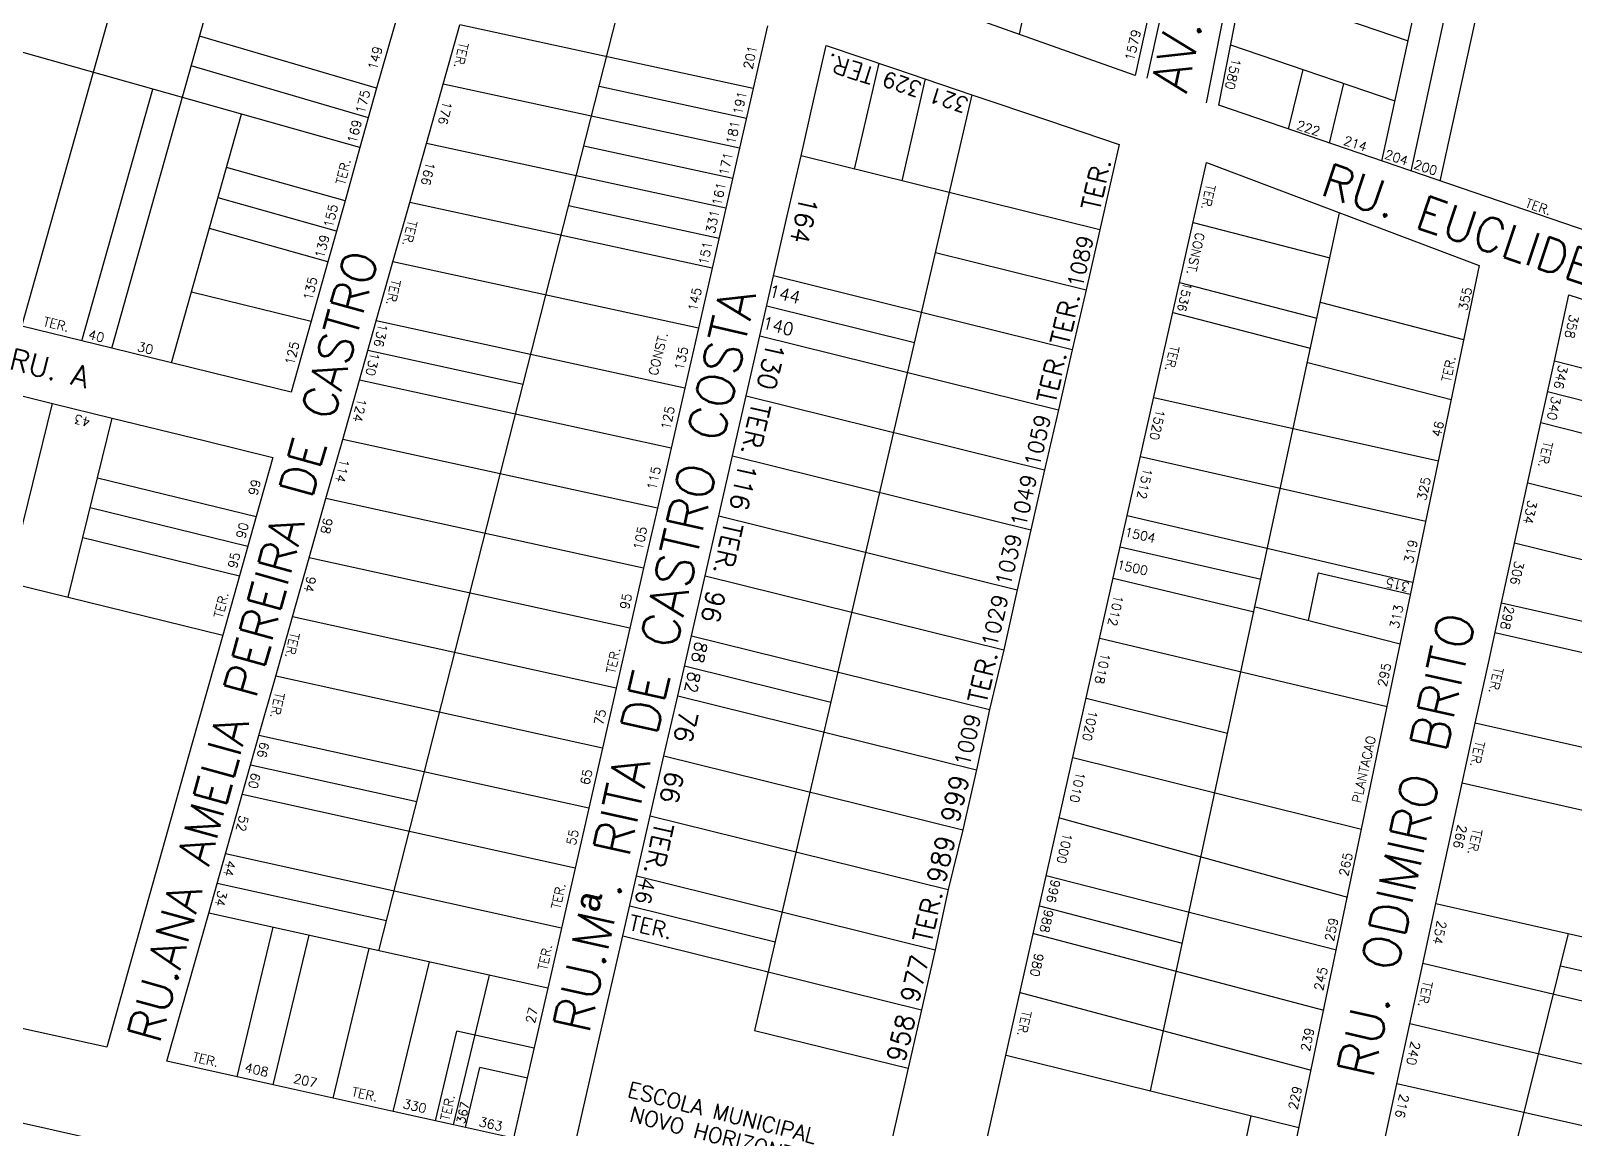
# Model space of a CAD drawing. Extents: x 714896 to 749292, y 8417558 to 8447149.
# Drawn here: x 739059.1 to 739309.8, y 8428824 to 8429002.3 of the extents above; entities that cross this region are included whole.
import ezdxf

# ---------------------------------------------------------------- set-up
doc = ezdxf.new("R2010")
doc.units = 0
doc.header["$MEASUREMENT"] = 0
for name, color, linetype in [('LOTE', 7, 'CONTINUOUS'), ('NUM-PORTA', 7, 'CONTINUOUS'), ('QUADRA', 6, 'CONTINUOUS'), ('REFERENCIA', 7, 'CONTINUOUS'), ('TEXTO', 7, 'CONTINUOUS'), ('TEXTODERUA', 3, 'CONTINUOUS')]:
    doc.layers.add(name, color=color, linetype=linetype)
doc.styles.add('ROMANS', font='ROMANS.SHX', dxfattribs={"height": 1.5})

msp = doc.modelspace()

# ---------------------------------------------------------------- linework, layer by layer
at = {"layer": 'LOTE', "color": 7}
for p, q in [((739057.61, 8428954.32), (739080.68, 8429036.28)), ((739072.19, 8428950.74), (739094.91, 8429031.48)), ((739278.57, 8428981.13, 1033.17), (739289.58, 8429031.6, 1033.17)), ((739288.06, 8428977.9, 513.94), (739299.31, 8429029.31, 513.94)), ((739221.77, 8429011.51, 523.77), (739219.62, 8429001.75, 523.77)), ((739255.92, 8429009.88, 523.62), (739282.84, 8429000.69, 523.62)), ((739283.31, 8428979.51, 1033.17), (739288.63, 8429003.95, 1033.17)), ((739115.24, 8428992.98, 522.39), (739086.46, 8429001.44)), ((739176.44, 8428992.96, 523.62), (739128.78, 8429003.27, 523.62)), ((739112.53, 8428983.36), (739053.71, 8428999.92)), ((739253.99, 8429000.04, 523.62), (739280.68, 8428990.93, 523.62)), ((739113.89, 8428988.17, 522.39), (739085.1, 8428996.63)), ((739196.81, 8428997.05, 523.62), (739192.82, 8428979.85, 464.75)), ((739174.21, 8428983.22, 523.62), (739126.06, 8428993.65, 523.62)), ((739204.39, 8428994.49, 523.62), (739200.55, 8428977.94, 466.96)), ((739067.33, 8428951.93), (739078.85, 8428992.84)), ((739175.33, 8428988.09, 523.62), (739151.37, 8428993.29, 523.62)), ((739211.97, 8428991.93, 523.62), (739176.65, 8428839.83, 2.85)), ((739081.91, 8428948.35, 522.39), (739093.29, 8428988.78, 522.39)), ((739171.99, 8428973.47, 523.62), (739123.34, 8428984.03, 523.62)), ((739173.1, 8428978.34, 523.62), (739148.9, 8428983.59, 523.62)), ((739110.1, 8428974.7), (739090.85, 8428980.11)), ((739108.7, 8428969.74), (739089.46, 8428975.16)), ((739169.76, 8428963.72, 523.62), (739120.61, 8428974.41, 523.62)), ((739170.87, 8428968.59, 523.62), (739146.43, 8428973.9, 523.62)), ((739247.9, 8428971.17), (739270.12, 8428965.42, 2.52)), ((739255.64, 8428898.16, 520.79), (739271.7, 8428972.73, 519.91)), ((739107.3, 8428964.75, 522.39), (739088.06, 8428970.17, 522.39)), ((739167.53, 8428953.97, 523.62), (739117.89, 8428964.78, 523.62)), ((739245.71, 8428961.42), (739268.02, 8428955.64, 2.53)), ((739244.61, 8428956.54), (739266.92, 8428950.76, 2.53)), ((739268.57, 8428958.2, 521.23), (739291.86, 8428952.17, 523.87)), ((739165.3, 8428944.22, 523.62), (739115.17, 8428955.16, 523.62)), ((739139.04, 8428944.84, 523.62), (739113.81, 8428950.35, 523.62)), ((739266.55, 8428948.41, 521.23), (739289.84, 8428942.38, 523.87)), ((739306.6, 8428948.66), (739330.48, 8428942.61)), ((739163.08, 8428934.47, 523.62), (739112.45, 8428945.54, 523.62)), ((739305.51, 8428943.68), (739329.25, 8428937.66)), ((739055.41, 8428912.64, 522.39), (739062.57, 8428941.77, 522.39)), ((739241.51, 8428942.72, 520.19), (739287.76, 8428932.43, 523.87)), ((739065.12, 8428910.26, 522.55), (739072.28, 8428939.39, 522.55)), ((739304.41, 8428938.65), (739352.77, 8428926.38)), ((739160.85, 8428924.72, 523.62), (739109.73, 8428935.92, 523.62)), ((739239.35, 8428933.13, 520.19), (739285.69, 8428922.65, 523.87)), ((739302.28, 8428928.88), (739325.61, 8428922.96)), ((739158.62, 8428914.97, 523.62), (739107, 8428926.29, 523.62)), ((739237.2, 8428923.53, 520.19), (739283.56, 8428912.71, 523.87)), ((739236.06, 8428918.45, 520.19), (739258.97, 8428913.22, 521.51)), ((739300.14, 8428919.11), (739348.07, 8428907.22)), ((739156.4, 8428905.22, 523.62), (739104.28, 8428916.67, 523.62)), ((739234.92, 8428913.38, 520.19), (739257.82, 8428907.91, 521.53)), ((739266.64, 8428906.48, 520.67), (739268.3, 8428914.21, 520.58)), ((739268.3, 8428914.21, 522.4), (739283.18, 8428910.75, 523.87)), ((739257.99, 8428908.68, 521.53), (739281.56, 8428902.68, 523.87)), ((739298.01, 8428909.34), (739345.93, 8428898.48)), ((739154.17, 8428895.48, 523.62), (739101.56, 8428907.05, 523.62)), ((739232.72, 8428903.59, 520.19), (739279.44, 8428892.52, 523.87)), ((739319.74, 8428899.29), (739296.95, 8428904.45)), ((739151.94, 8428885.73, 523.62), (739098.84, 8428897.43, 523.62)), ((739240.97, 8428830.04, 521.59), (739255.64, 8428898.16, 520.79)), ((739230.53, 8428893.88, 520.19), (739253.49, 8428888.19, 521.99)), ((739341.15, 8428879.06), (739293.74, 8428889.8)), ((739149.71, 8428875.98, 523.62), (739096.11, 8428887.8, 523.62)), ((739228.37, 8428884.22, 520.19), (739275.28, 8428872.59, 523.87)), ((739121.78, 8428877.03, 523.62), (739094.75, 8428882.99, 523.62)), ((739338.76, 8428869.35), (739291.6, 8428880.03)), ((739147.49, 8428866.23, 523.62), (739093.39, 8428878.18, 523.62)), ((739226.17, 8428874.42, 520.19), (739272.97, 8428861.51, 523.87)), ((739145.26, 8428856.48, 523.62), (739090.67, 8428868.56, 523.62)), ((739116.85, 8428857.65, 523.62), (739089.31, 8428863.75, 523.62)), ((739157.46, 8428865), (739206.01, 8428852.98)), ((739224.05, 8428865.01, 520.19), (739271.18, 8428852.94, 523.87)), ((739143.03, 8428846.73, 523.62), (739087.95, 8428858.94, 523.62)), ((739156.35, 8428860.12), (739180, 8428854.27)), ((739222.95, 8428860.13, 520.19), (739246.14, 8428854.02, 522)), ((739287.36, 8428860.48), (739334.01, 8428849.92)), ((739155.24, 8428855.25), (739203.78, 8428843.23)), ((739221.94, 8428855.6, 520.19), (739269.15, 8428843.17, 523.87)), ((739331.55, 8428839.81), (739285.25, 8428850.71)), ((739307.61, 8428850.35), (739332.73, 8428844.67)), ((739219.78, 8428846, 520.19), (739267.11, 8428833.42, 523.87)), ((739329.2, 8428830.09, 524.77), (739283.13, 8428840.94)), ((739140.81, 8428836.98, 523.62), (739128.29, 8428839.76, 523.62)), ((739176.65, 8428839.83, 2.85), (739201.6, 8428833.71, 523.62)), ((739217.5, 8428835.86, 520.19), (739265.08, 8428824.07, 523.86)), ((739139.73, 8428832.1, 523.62), (739132, 8428833.81, 523.62)), ((739326.9, 8428820.78), (739281.02, 8428831.16)), ((739251.24, 8428796.98), (739257.31, 8428825.99, 526.75))]:
    msp.add_line(p, q, dxfattribs=at)
for points in [[(739115.61, 8428852.81), (739155.85, 8429010.89)], [(739232.73, 8428969.97), (739184.19, 8428981.99)], [(739206.02, 8428966.28), (739230.5, 8428960.22)], [(739228.26, 8428950.47), (739179.74, 8428962.49)], [(739178.62, 8428957.62), (739202.62, 8428951.67)], [(739177.51, 8428952.74), (739226.02, 8428940.73)], [(739175.28, 8428942.99), (739223.78, 8428930.98)], [(739173.05, 8428933.24), (739221.54, 8428921.24)], [(739170.83, 8428923.5), (739219.3, 8428911.49)], [(739168.6, 8428913.75), (739217.14, 8428901.72)], [(739166.37, 8428904), (739214.82, 8428892)], [(739165.26, 8428899.12), (739189.05, 8428893.23)], [(739164.15, 8428894.25), (739212.69, 8428882.23)], [(739161.92, 8428884.5), (739210.46, 8428872.48)], [(739159.69, 8428874.75), (739208.09, 8428862.76)]]:
    msp.add_lwpolyline(points, dxfattribs=at)
for points, elevation in [([(739263.42, 8428986.32), (739265.76, 8428996.03)], 523.62), ([(739270.04, 8428984.06), (739272.38, 8428993.77)], 523.62), ([(739085.17, 8428959.9), (739104.59, 8428955.13)], 522.39), ([(739069.89, 8428929.68), (739095.65, 8428923.36)], 522.55), ([(739011.71, 8428923.38), (739090.22, 8428904.09)], 522.55), ([(739068.7, 8428924.83), (739094.29, 8428918.54)], 522.55), ([(739067.51, 8428919.98), (739092.94, 8428913.73)], 522.55), ([(739092.56, 8428832.34), (739098.41, 8428856.62)], 523.62), ([(739098.42, 8428831.04), (739104.27, 8428855.32)], 523.62), ([(739108.18, 8428828.87), (739114.03, 8428853.16)], 523.62), ([(739117.94, 8428826.7), (739123.8, 8428850.99)], 523.62), ([(739127.7, 8428824.53), (739133.56, 8428848.83)], 523.62), ([(739124.78, 8428825.18), (739128.29, 8428839.76)], 523.62), ([(739129.66, 8428824.1), (739132, 8428833.81)], 523.62)]:
    msp.add_lwpolyline(points, dxfattribs=dict(at, elevation=elevation))
at = {"layer": 'LOTE', "color": 7, "flags": 128}
msp.add_lwpolyline([(739292.06, 8428787.65), (739308.91, 8428855.61)], dxfattribs=at)
at = {"layer": 'QUADRA', "color": 6, "elevation": 513.94}
msp.add_lwpolyline([(739238.46, 8428995.05), (739136.94, 8429031.11), (739144.56, 8429058.25), (739148.91, 8429076.47), (739248.85, 8429042.03)], close=True, dxfattribs=at)
at = {"layer": 'QUADRA'}
for points, elevation in [([(739049.37, 8429046.86), (739060.3, 8429043.17), (739069.94, 8429039.91), (739080.68, 8429036.28), (739094.91, 8429031.48), (739103.63, 8429028.53), (739114.97, 8429024.7), (739123.37, 8429021.86), (739123.37, 8429021.86), (739120.66, 8429012.24), (739117.95, 8429002.61), (739115.24, 8428992.98), (739112.53, 8428983.36), (739110.1, 8428974.7), (739107.3, 8428964.75), (739104.59, 8428955.13), (739101.34, 8428943.58), (739091.8, 8428945.92), (739081.91, 8428948.35), (739072.19, 8428950.74), (739057.61, 8428954.32)], 522.39), ([(739137.47, 8428822.36), (739127.7, 8428824.53), (739117.94, 8428826.7), (739108.18, 8428828.87), (739098.42, 8428831.04), (739081.14, 8428834.88), (739084.65, 8428847.29), (739087.95, 8428858.94), (739090.67, 8428868.56), (739093.39, 8428878.18), (739096.11, 8428887.8), (739098.84, 8428897.43), (739101.56, 8428907.05), (739104.28, 8428916.67), (739107, 8428926.29), (739109.73, 8428935.92), (739112.45, 8428945.54), (739115.17, 8428955.16), (739117.89, 8428964.78), (739120.61, 8428974.41), (739123.34, 8428984.03), (739126.06, 8428993.65), (739128.78, 8429003.27)], 523.62), ([(739178.77, 8429003.15), (739176.44, 8428992.96), (739174.21, 8428983.22), (739171.99, 8428973.47), (739169.76, 8428963.72), (739167.53, 8428953.97), (739165.3, 8428944.22), (739163.08, 8428934.47), (739160.85, 8428924.72), (739158.62, 8428914.97), (739156.4, 8428905.22), (739154.17, 8428895.48), (739151.94, 8428885.73), (739149.71, 8428875.98), (739147.49, 8428866.23), (739145.26, 8428856.48), (739143.03, 8428846.73), (739140.19, 8428834.28), (739137.47, 8428822.36)], 523.62), ([(739147.23, 8428820.19), (739151.3, 8428838), (739155.24, 8428855.25), (739157.46, 8428865), (739159.69, 8428874.75), (739161.92, 8428884.5), (739164.15, 8428894.25), (739166.37, 8428904), (739168.6, 8428913.75), (739170.83, 8428923.5), (739173.05, 8428933.24), (739175.28, 8428942.99), (739177.51, 8428952.74), (739179.74, 8428962.49), (739181.96, 8428972.24), (739184.19, 8428981.99), (739186.24, 8428990.96), (739188.29, 8428999.93), (739199.39, 8428996.18), (739211.97, 8428991.93), (739224.25, 8428987.78), (739235.9, 8428983.84), (739232.73, 8428969.97), (739230.5, 8428960.22), (739228.26, 8428950.47), (739226.02, 8428940.73), (739223.78, 8428930.98), (739221.54, 8428921.24), (739219.3, 8428911.49), (739217.14, 8428901.72), (739214.82, 8428892), (739212.69, 8428882.23), (739210.46, 8428872.48), (739208.09, 8428862.76), (739206.01, 8428852.98), (739203.78, 8428843.23), (739201.6, 8428833.71), (739198.78, 8428821.35)], 523.62)]:
    msp.add_lwpolyline(points, dxfattribs=dict(at, elevation=elevation))
at = {"layer": 'QUADRA', "color": 6}
msp.add_lwpolyline([(739357.87, 8428954.02), (739252.07, 8428990.21), (739261.49, 8429038.22), (739370.78, 8429012.46), (739357.87, 8428954.02)], close=True, dxfattribs=at)
at = {"layer": 'QUADRA', "color": 6, "linetype": 'CONTINUOUS'}
msp.add_lwpolyline([(739210.82, 8428806.13), (739250.09, 8428980.93), (739294.38, 8428964.15), (739259.04, 8428795.21), (739210.82, 8428806.13)], close=True, dxfattribs=at)
msp.add_lwpolyline([(739278.9, 8428821.39), (739281.02, 8428831.16), (739283.13, 8428840.92), (739285.5, 8428851.9), (739287.36, 8428860.48), (739291.6, 8428880.03), (739293.74, 8428889.8), (739295.88, 8428899.57), (739298.01, 8428909.34), (739304.41, 8428938.65), (739306.6, 8428948.66), (739308.95, 8428959.41), (739316.56, 8428956.95)], dxfattribs=at)
at = {"layer": 'QUADRA', "elevation": 522.39}
msp.add_lwpolyline([(739071.38, 8428837.13), (739045.99, 8428842.69), (739021.45, 8428848.06), (739000.93, 8428852.56), (739004.22, 8428874.18), (739006.8, 8428891.11), (739011.71, 8428923.38), (739013.22, 8428933.26), (739014.72, 8428943.15), (739016.24, 8428953.15), (739029.35, 8428949.93), (739043.14, 8428946.55), (739052.7, 8428944.2), (739062.57, 8428941.77), (739072.28, 8428939.39), (739087.43, 8428935.67), (739098.35, 8428932.98), (739095.65, 8428923.36), (739092.94, 8428913.73), (739090.22, 8428904.09), (739085.18, 8428886.18), (739080.45, 8428869.36), (739075.04, 8428850.15), (739071.38, 8428837.13)], close=True, dxfattribs=at)
at = {"layer": 'QUADRA'}
msp.add_lwpolyline([(739052.69, 8428825.91), (739061.47, 8428823.95), (739073.18, 8428821.33), (739071.29, 8428812.62), (739068.31, 8428798.85), (739066.83, 8428792), (739064.8, 8428782.63), (739062.58, 8428772.35), (739060.49, 8428762.68), (739050.82, 8428764.85)], dxfattribs=at)
at = {"layer": 'REFERENCIA', "color": 24}
for points in [[(739240.41, 8428994.62), (739251.19, 8429043.34)], [(739250.1, 8428990.59), (739259.93, 8429040.65)]]:
    msp.add_lwpolyline(points, dxfattribs=at)

# ---------------------------------------------------------------- texts
at = {"layer": 'NUM-PORTA', "color": 7, "style": 'ROMANS'}
for s, height, rotation, p in [('1579', 1.5, 76.5101, (739238.25, 8428997.31)), ('149', 1.5, 76.1675, (739115.27, 8428995.84, -522.39)), ('1580', 1.5, 257.0093, (739254.23, 8428997.98)), ('175', 1.5, 76.1675, (739113.27, 8428988.74, -522.39)), ('169', 1.5, 76.1675, (739111.91, 8428983.92, -522.39)), ('222', 1.5, 341.8805, (739264.57, 8428986.37)), ('214', 1.5, 341.4653, (739272.21, 8428983.87)), ('204', 1.5, 341.4653, (739278.89, 8428981.62)), ('200', 1.5, 341.4653, (739283.62, 8428980, 1033.17)), ('155', 1.5, 76.1675, (739108.06, 8428970.18, -522.39)), ('139', 1.5, 76.1675, (739106.66, 8428965.22, -522.39)), ('135', 1.5, 76.1675, (739104.73, 8428958.37, -522.39)), ('1536', 1.4, 257.3278, (739246.36, 8428961.55)), ('355', 1.49, 78.1345, (739292.45, 8428956.72)), ('358', 1.521, 257.6387, (739309.1, 8428956.32)), ('40', 1.5, 346.0879, (739068.28, 8428952.28, -0.38)), ('30', 1.5, 346.0879, (739076.23, 8428950.33, -0.38)), ('125', 1.5, 76.1675, (739101.78, 8428947.86, -522.39)), ('346', 1.521, 257.6387, (739307.31, 8428948.1)), ('340', 1.521, 257.6387, (739306.2, 8428943.03)), ('43', 1.5, 166.1675, (739068.83, 8428939.39)), ('1520', 1.474, 257.3266, (739241.92, 8428940.91)), ('46', 1.49, 78.1345, (739288.16, 8428936.21)), ('99', 1.5, 76.1675, (739095.81, 8428926.7, -522.39)), ('1512', 1.474, 257.3278, (739239.86, 8428931.35)), ('325', 1.5, 78.1345, (739285.74, 8428925.84, -523.87)), ('334', 1.521, 257.6387, (739302.35, 8428926.15)), ('90', 1.5, 76.1675, (739093.84, 8428919.69, -522.39)), ('1504', 1.476, 347.3374, (739236.67, 8428920.19)), ('319', 1.5, 78.1345, (739283.61, 8428915.67, -523.87)), ('95', 1.5, 76.1675, (739092.48, 8428914.84, -522.39)), ('1500', 1.476, 347.3382, (739235.42, 8428914.91)), ('306', 1.521, 257.6387, (739300.2, 8428916.27)), ('315', 1.5, 168.138, (739283.16, 8428912.61, -0.02)), ('1012', 1.475, 257.33, (739235.13, 8428910.71)), ('313', 1.5, 78.138, (739281.29, 8428905.06)), ('1018', 1.475, 257.33, (739233.01, 8428901.29)), ('295', 1.5, 78.138, (739279.31, 8428895.6)), ('1020', 1.475, 257.3216, (739230.98, 8428892)), ('999', 3, 77.0597, (739209.78, 8428873.44)), ('1010', 1.475, 257.3216, (739228.94, 8428882)), ('266', 1.518, 257.5666, (739290.96, 8428873.4)), ('989', 3, 77.0597, (739207.52, 8428863.6)), ('1000', 1.474, 257.3148, (739226.84, 8428872.06)), ('265', 1.493, 78.1624, (739273.05, 8428864.81)), ('996', 1.473, 257.2761, (739224.88, 8428864.48, -521.11)), ('988', 1.473, 257.2761, (739223.79, 8428859.62, -521.11)), ('259', 1.493, 78.148, (739270.73, 8428854.24)), ('254', 1.521, 257.6387, (739287.62, 8428857.83)), ('977', 3, 76.3954, (739203.2, 8428844.15)), ('980', 1.474, 257.2958, (739222.21, 8428852.49, 0.04)), ('245', 1.493, 78.1336, (739268.99, 8428846.23)), ('958', 3, 76.3954, (739200.97, 8428834.53)), ('239', 1.492, 78.108, (739266.81, 8428836.34)), ('240', 1.521, 257.6387, (739283.37, 8428838.19)), ('408', 1.5, 347.2318, (739093.71, 8428833.15)), ('207', 1.5, 347.2318, (739101.61, 8428831.39)), ('229', 1.492, 78.108, (739264.82, 8428826.86)), ('330', 1.5, 347.2318, (739119.38, 8428827.26)), ('367', 1.4, 77.2318, (739129.55, 8428824.57, 523.62)), ('216', 1.521, 257.6387, (739281.52, 8428829.63)), ('363', 1.5, 347.2318, (739131.74, 8428824.34))]:
    msp.add_text(s, height=height, rotation=rotation, dxfattribs=at).set_placement(p)
at = {"layer": 'NUM-PORTA', "style": 'ROMANS'}
for s, height, rotation, p in [('201', 1.5, 77.9158, (739176.26, 8428995.97)), ('329', 2.5, 162.0199, (739204.05, 8428993.82)), ('191', 1.5, 77.9158, (739174.57, 8428988.57)), ('321', 2.5, 162.0199, (739211.63, 8428991.26)), ('176', 1.5, 257.2318, (739126.05, 8428991.01)), ('181', 1.5, 77.9158, (739173.47, 8428983.76)), ('171', 1.5, 77.9158, (739172.3, 8428978.65)), ('166', 1.5, 257.2318, (739123.26, 8428981.15)), ('161', 1.5, 77.9158, (739171.19, 8428973.77)), ('164', 3, 257.5222, (739184.08, 8428975.61)), ('331', 1.5, 77.9158, (739170.16, 8428969.28)), ('1089', 2.5, 77.5222, (739229.87, 8428960.36)), ('151', 1.5, 77.9158, (739168.99, 8428964.14)), ('145', 1.5, 77.9158, (739167.27, 8428956.62)), ('144', 2, 345.9616, (739178.81, 8428959.15)), ('136', 1.5, 257.2318, (739115.61, 8428954.87)), ('140', 2, 345.9616, (739177.72, 8428953.99)), ('130', 1.5, 257.2318, (739114.28, 8428950.18)), ('135', 1.5, 77.9158, (739165.08, 8428947.03)), ('130', 3, 257.5222, (739178.67, 8428951.92)), ('124', 1.5, 257.2318, (739112.16, 8428942.7)), ('125', 1.5, 77.9158, (739162.87, 8428937.36)), ('1059', 2.5, 77.5222, (739222.92, 8428931.26)), ('114', 1.5, 257.2318, (739109.38, 8428932.86)), ('115', 1.5, 77.9158, (739160.63, 8428927.56)), ('116', 3, 257.5222, (739174.19, 8428932.3)), ('1049', 2.5, 77.5222, (739220.68, 8428921.52)), ('98', 1.5, 257.2318, (739106.66, 8428923.26)), ('105', 1.5, 77.9158, (739158.4, 8428917.81)), ('1039', 2.5, 77.0597, (739218.19, 8428911.9)), ('94', 1.5, 257.2318, (739103.95, 8428913.76)), ('96', 3, 257.5222, (739168.99, 8428911.56)), ('95', 1.5, 77.9158, (739156.2, 8428908.19)), ('1029', 2.5, 77.0597, (739215.95, 8428901.99)), ('298', 1.518, 257.5762, (739298.62, 8428908.97)), ('88', 2, 257.5222, (739167.09, 8428903.18)), ('82', 2, 257.5222, (739165.97, 8428898.31)), ('75', 1.5, 77.9158, (739152, 8428889.37)), ('76', 3, 257.5222, (739164.55, 8428892.1)), ('1009', 2.5, 77.0597, (739211.51, 8428882.6)), ('66', 1.5, 257.2318, (739096.34, 8428886.87)), ('60', 1.5, 257.2318, (739094.91, 8428881.84)), ('65', 1.5, 77.9158, (739149.77, 8428879.62)), ('66', 3, 257.5222, (739162.29, 8428882.19)), ('52', 1.5, 257.2318, (739092.95, 8428874.9)), ('55', 1.5, 77.9158, (739147.54, 8428869.84)), ('44', 1.5, 257.2318, (739090.88, 8428867.6)), ('46', 2.5, 257.5222, (739158.11, 8428864.87)), ('34', 1.5, 257.2318, (739089.5, 8428862.7)), ('27', 1.5, 77.9158, (739140.91, 8428840.89))]:
    msp.add_text(s, height=height, rotation=rotation, dxfattribs=at).set_placement(p)
at = {"layer": 'TEXTO', "style": 'ROMANS'}
for s, height, rotation, p in [('TER.', 1.5, 257.2318, (739128.71, 8429000.55)), ('TER.', 2.8, 162.1144, (739196.37, 8428996.25)), ('TER.', 3, 77.0597, (739232.65, 8428972.91)), ('TER.', 1.471, 257.3088, (739250.1, 8428977.44)), ('TER.', 1.5, 340.9815, (739301.77, 8428973.69)), ('TER.', 1.5, 257.2318, (739120.35, 8428971.63)), ('CONST.', 1.471, 257.3088, (739248.35, 8428969.65)), ('TER.', 1.5, 257.2318, (739117.69, 8428962)), ('TER.', 3, 77.0597, (739227.63, 8428951.05)), ('CONST.', 1.5, 75.6827, (739160.82, 8428946.17)), ('TER.', 3, 77.0597, (739225.45, 8428941.59)), ('TER.', 1.471, 257.3088, (739244.22, 8428951.23)), ('TER.', 1.488, 78.102, (739289.71, 8428945.15, -523.87)), ('TER.', 3, 257.5222, (739176.27, 8428941.97)), ('TER.', 1.518, 257.3985, (739304.88, 8428935.7)), ('TER.', 3, 257.5222, (739171.78, 8428922.58)), ('TER.', 1.5, 257.2318, (739101.27, 8428904.65)), ('TER.', 1.5, 77.9158, (739153.96, 8428897.75)), ('TER.', 3, 77.0597, (739214.24, 8428892.83)), ('TER.', 1.518, 257.3985, (739296.85, 8428898.97)), ('TER.', 1.5, 257.2318, (739098.83, 8428894.88)), ('PLANTACAO', 1.5, 77.3928, (739275.17, 8428876.7)), ('TER.', 1.518, 257.5762, (739293.82, 8428887)), ('TER.', 3, 257.5222, (739160.52, 8428873.81)), ('TER.', 1.518, 257.4224, (739293.41, 8428872.73)), ('TER.', 1.5, 77.9158, (739145.06, 8428859.48)), ('TER.', 3, 77.0597, (739205.3, 8428853.96)), ('TER.', 2.5, 347.5222, (739156.07, 8428856.22)), ('TER.', 1.5, 77.9158, (739142.88, 8428849.53)), ('TER.', 1.518, 257.5762, (739285.35, 8428847.98)), ('TER.', 1.474, 257.2908, (739220.2, 8428843.14)), ('TER.', 1.5, 347.2318, (739085.22, 8428834.85)), ('TER.', 1.5, 347.2318, (739111.1, 8428829.21)), ('ESCOLA MUNICIPAL', 2.5, 345.8, (739155.85, 8428829.12)), ('TER.', 1.5, 77.2318, (739127.04, 8428825.1)), ('NOVO HORIZONTE', 2.5, 345.716, (739156.16, 8428825.13))]:
    msp.add_text(s, height=height, rotation=rotation, dxfattribs=at).set_placement(p)
at = {"layer": 'TEXTO', "color": 7, "style": 'ROMANS'}
for rotation, p in [(76.1675, (739110.03, 8428977.18)), (346.1675, (739060.95, 8428954.41)), (76.1675, (739090.2, 8428906.76, -522.39))]:
    msp.add_text('TER.', height=1.5, rotation=rotation, dxfattribs=at).set_placement(p)
at = {"layer": 'TEXTODERUA', "style": 'ROMANS'}
for s, height, rotation, p in [('AV. JUSCELINO KUBSTCHEK ', 6, 77.2058, (739246.8, 8428992)), ('RU. EUCLIDES PEREIRA DE BARROS', 5.5, 341.3016, (739268.29, 8428975.73)), ('RU.ANA AMELIA PEREIRA DE CASTRO', 5.5, 74.4343, (739079.94, 8428837.52)), ('RU.Mª. RITA DE CASTRO COSTA', 6, 77.2622, (739149.7, 8428839.09)), ('RU. A', 3.5, 345.9388, (739055.3, 8428947.37)), ('RU. ODIMIRO BRITO', 6, 77.4126, (739277.09, 8428831.86))]:
    msp.add_text(s, height=height, rotation=rotation, dxfattribs=at).set_placement(p)

doc.saveas('drawing.dxf')
